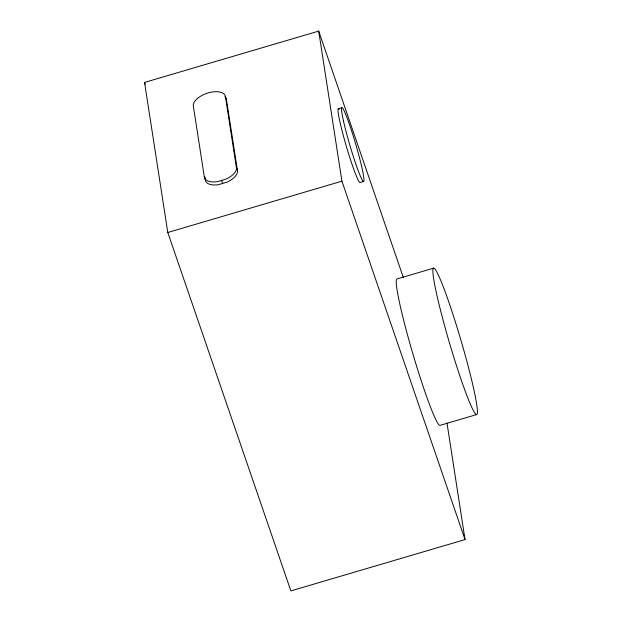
<?xml version="1.0" encoding="UTF-8"?>
<svg xmlns="http://www.w3.org/2000/svg" width="622" height="622" viewBox="0 0 622 622"><rect width="100%" height="100%" fill="white"/><g stroke="black" fill="none" stroke-linecap="round" stroke-linejoin="round"><path stroke-width="0.93" d="M204.265 176.562A16.802 8.35 -19 0 0 217.303 181.678L225.949 179.128A16.802 8.35 -19 0 0 236.344 167.108L225.498 97.086A16.802 8.35 -19 0 0 208.09 92.942A16.802 8.35 -19 0 0 193.419 106.541L204.265 176.562L205.299 179.587A16.802 8.35 -19 0 0 218.345 184.703L226.983 182.153A16.802 8.35 -19 0 0 237.379 170.133L226.54 100.111L225.498 97.086M446.977 422.96L465.031 539.577L290.878 590.9L167.785 232.496L144.553 82.423L318.697 31.1L403.289 277.389M338.181 108.85L341.703 107.816M167.785 232.496L341.929 181.173L318.697 31.1M363.831 181.399L360.309 182.44A38.517 2.962 73.6 0 1 345.762 144.296A38.517 2.962 73.6 0 1 339.091 109.2M433.596 268.16L396.937 278.967A76.304 5.87 73.6 0 0 412.829 353.7A76.304 5.87 73.6 0 0 440.057 425.355L476.716 414.547A76.304 5.87 73.6 0 0 449.286 303.419A76.304 5.87 73.6 0 0 439.466 306.086A76.304 5.87 73.6 0 0 476.716 414.547M341.929 181.173L465.031 539.577M236.344 167.108L237.379 170.133M221.673 180.714L222.715 183.739M144.553 82.423L145.183 84.265M204.856 176.71L205.299 179.587M224.783 96.752A16.802 8.35 -19 0 1 226.54 100.111M343.492 121.057A38.517 2.962 73.6 0 0 362.929 181.049A38.517 2.962 73.6 0 0 351.889 131.716A38.517 2.962 73.6 0 0 343.492 121.057"/></g></svg>
